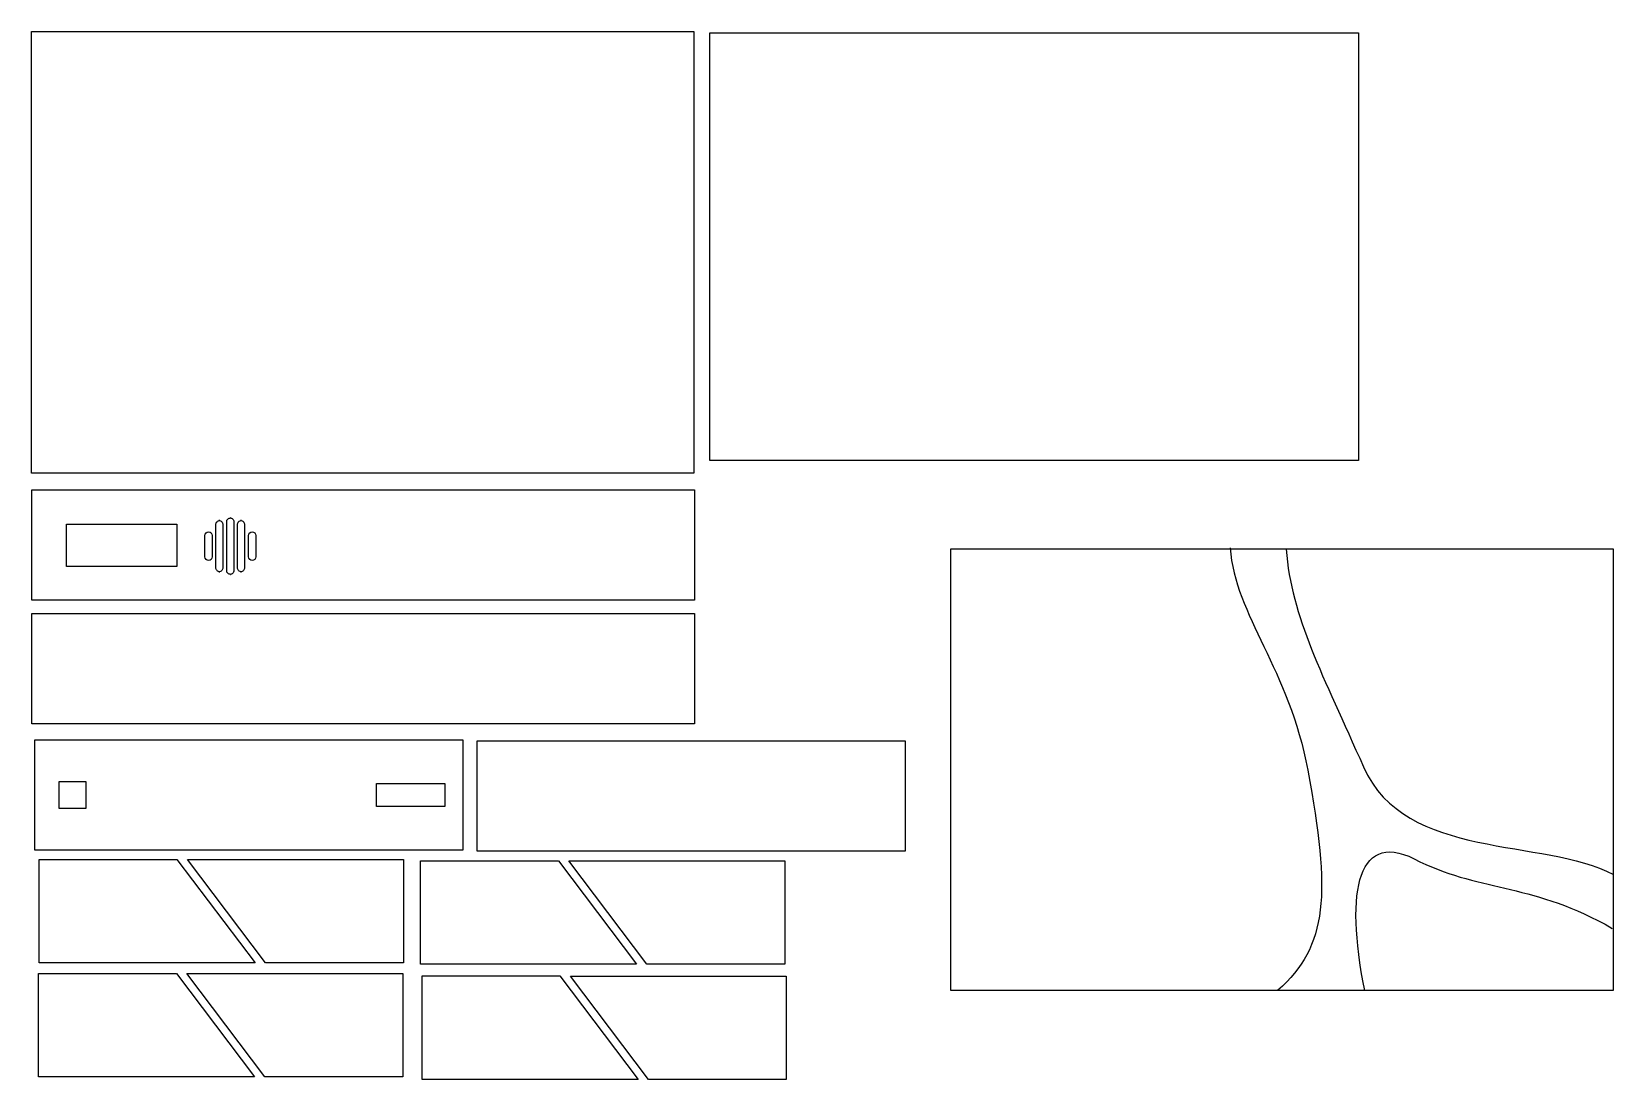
# Model space of a CAD drawing. Extents: x 0.8 to 29.5, y 76.2 to 95.2.
import ezdxf

# ---------------------------------------------------------------- set-up
doc = ezdxf.new("R2010")
doc.units = 0
doc.layers.add('Layer_1', color=7, linetype='CONTINUOUS')

msp = doc.modelspace()

# ---------------------------------------------------------------- linework, layer by layer
at = {"layer": 'Layer_1', "color": 7}
for points in [[(0.825851, 95.196274), (12.813859, 95.196274), (12.813859, 87.208264), (0.825851, 87.208264)], [(13.102978, 95.175407), (24.8413, 95.175407), (24.8413, 87.437085), (13.102978, 87.437085)], [(0.830625, 86.902531), (12.824631, 86.902531), (12.824631, 84.908524), (0.830625, 84.908524)], [(1.455312, 86.285522), (3.451107, 86.285522), (3.451107, 85.519727), (1.455312, 85.519727)], [(4.235112, 86.351146)], [(4.425036, 86.396694)], [(4.626853, 86.351146)], [(4.029181, 86.146289)], [(4.029181, 86.146289)], [(4.818959, 86.146289)], [(4.818959, 86.146289)], [(4.029181, 85.625884)], [(4.818959, 85.625884)], [(17.463566, 85.835535), (29.451575, 85.835535), (29.451575, 77.847526), (17.463566, 77.847526)], [(0.830553, 84.664663), (12.82456, 84.664663), (12.82456, 82.670655), (0.830553, 82.670655)], [(0.885138, 82.38094), (8.630321, 82.38094), (8.630321, 80.385756), (0.885138, 80.385756)], [(8.891489, 82.364452), (16.636673, 82.364452), (16.636673, 80.369268), (8.891489, 80.369268)], [(1.322153, 81.626756), (1.808966, 81.626756), (1.808966, 81.139942), (1.322153, 81.139942)], [(7.066733, 81.591464), (8.302967, 81.591464), (8.302967, 81.175231), (7.066733, 81.175231)], [(4.870508, 78.344875), (0.96189, 78.344875), (0.96189, 80.215126), (3.456085, 80.215126)], [(3.646305, 80.214854), (7.554922, 80.214854), (7.554922, 78.344603), (5.060727, 78.344603)], [(11.773662, 78.319533), (7.865044, 78.319533), (7.865044, 80.189785), (10.359239, 80.189785)], [(10.549458, 80.189513), (14.458076, 80.189513), (14.458076, 78.319262), (11.963881, 78.319262)], [(4.859513, 76.280809), (0.950895, 76.280809), (0.950895, 78.15106), (3.44509, 78.15106)], [(3.635309, 78.150788), (7.543927, 78.150788), (7.543927, 76.280537), (5.049732, 76.280537)], [(11.801461, 76.237946), (7.892843, 76.237946), (7.892843, 78.108198), (10.387038, 78.108198)], [(10.577257, 78.107926), (14.485876, 78.107926), (14.485876, 76.237675), (11.99168, 76.237675)]]:
    msp.add_lwpolyline(points, close=True, dxfattribs=at)
for points in [[(4.158844, 85.497295), (4.158844, 86.274878)], [(4.235112, 86.351146), (4.212672, 86.351146)], [(4.28894, 86.274878), (4.28894, 85.497295)], [(4.356606, 85.443908), (4.356606, 86.328264)], [(4.425036, 86.396694), (4.418048, 86.396694)], [(4.486477, 86.328264), (4.486477, 85.443908)], [(4.550585, 85.497295), (4.550585, 86.274878)], [(4.626853, 86.351146), (4.604414, 86.351146)], [(4.680681, 86.274878), (4.680681, 85.497295)], [(3.963539, 85.691526), (3.963539, 86.080647)], [(4.094824, 86.080647), (4.094824, 85.691526)], [(4.753317, 85.691526), (4.753317, 86.080647)], [(4.884602, 86.080647), (4.884602, 85.691526)], [(4.212672, 85.421027), (4.235112, 85.421027)], [(4.418048, 85.375479), (4.425036, 85.375479)], [(4.604414, 85.421027), (4.626853, 85.421027)]]:
    msp.add_lwpolyline(points, dxfattribs=at)
for points in [[(4.158844, 86.274878), (4.158844, 86.295105), (4.166879, 86.314504), (4.181182, 86.328807)], [(4.181182, 86.328807), (4.195485, 86.34311), (4.214884, 86.351146), (4.235112, 86.351146)], [(4.212672, 86.351146), (4.2329, 86.351146), (4.252299, 86.34311), (4.266602, 86.328807)], [(4.266602, 86.328807), (4.280905, 86.314504), (4.28894, 86.295105), (4.28894, 86.274878)], [(4.356606, 86.328264), (4.356606, 86.346413), (4.363815, 86.363818), (4.376648, 86.376652)], [(4.376648, 86.376652), (4.389482, 86.389485), (4.406887, 86.396694), (4.425036, 86.396694)], [(4.418048, 86.396694), (4.436196, 86.396694), (4.453602, 86.389485), (4.466435, 86.376652)], [(4.466435, 86.376652), (4.479268, 86.363818), (4.486477, 86.346413), (4.486477, 86.328264)], [(4.550585, 86.274878), (4.550585, 86.295105), (4.558621, 86.314504), (4.572924, 86.328807)], [(4.572924, 86.328807), (4.587227, 86.34311), (4.606626, 86.351146), (4.626853, 86.351146)], [(4.604414, 86.351146), (4.624641, 86.351146), (4.64404, 86.34311), (4.658343, 86.328807)], [(4.658343, 86.328807), (4.672646, 86.314504), (4.680681, 86.295105), (4.680681, 86.274878)], [(3.963539, 86.080647), (3.963539, 86.098056), (3.970455, 86.114752), (3.982765, 86.127063)], [(3.982765, 86.127063), (3.995076, 86.139373), (4.011772, 86.146289), (4.029181, 86.146289)], [(4.029181, 86.146289), (4.046591, 86.146289), (4.063287, 86.139373), (4.075598, 86.127063)], [(4.075598, 86.127063), (4.087908, 86.114752), (4.094824, 86.098056), (4.094824, 86.080647)], [(4.753317, 86.080647), (4.753317, 86.098056), (4.760233, 86.114752), (4.772543, 86.127063)], [(4.772543, 86.127063), (4.784854, 86.139373), (4.80155, 86.146289), (4.818959, 86.146289)], [(4.818959, 86.146289), (4.836369, 86.146289), (4.853065, 86.139373), (4.865376, 86.127063)], [(4.865376, 86.127063), (4.877686, 86.114752), (4.884602, 86.098056), (4.884602, 86.080647)], [(3.982765, 85.64511), (3.970455, 85.65742), (3.963539, 85.674117), (3.963539, 85.691526)], [(4.029181, 85.625884), (4.011772, 85.625884), (3.995076, 85.6328), (3.982765, 85.64511)], [(4.075598, 85.64511), (4.063287, 85.6328), (4.046591, 85.625884), (4.029181, 85.625884)], [(4.094824, 85.691526), (4.094824, 85.674117), (4.087908, 85.65742), (4.075598, 85.64511)], [(4.772543, 85.64511), (4.760233, 85.65742), (4.753317, 85.674117), (4.753317, 85.691526)], [(4.818959, 85.625884), (4.80155, 85.625884), (4.784854, 85.6328), (4.772543, 85.64511)], [(4.865376, 85.64511), (4.853065, 85.6328), (4.836369, 85.625884), (4.818959, 85.625884)], [(4.884602, 85.691526), (4.884602, 85.674117), (4.877686, 85.65742), (4.865376, 85.64511)], [(22.517124, 85.854919), (22.614786, 84.624633), (23.584519, 83.663397), (23.925508, 81.82999)], [(23.531733, 85.830064), (23.629395, 84.599778), (24.200846, 83.547637), (24.931516, 81.89348)], [(4.181182, 85.443365), (4.166879, 85.457668), (4.158844, 85.477067), (4.158844, 85.497295)], [(4.235112, 85.421027), (4.214884, 85.421027), (4.195485, 85.429062), (4.181182, 85.443365)], [(4.266602, 85.443365), (4.252299, 85.429062), (4.2329, 85.421027), (4.212672, 85.421027)], [(4.28894, 85.497295), (4.28894, 85.477067), (4.280905, 85.457668), (4.266602, 85.443365)], [(4.376648, 85.395521), (4.363815, 85.408354), (4.356606, 85.42576), (4.356606, 85.443908)], [(4.425036, 85.375479), (4.406887, 85.375479), (4.389482, 85.382688), (4.376648, 85.395521)], [(4.466435, 85.395521), (4.453602, 85.382688), (4.436196, 85.375479), (4.418048, 85.375479)], [(4.486477, 85.443908), (4.486477, 85.42576), (4.479268, 85.408354), (4.466435, 85.395521)], [(4.572924, 85.443365), (4.558621, 85.457668), (4.550585, 85.477067), (4.550585, 85.497295)], [(4.626853, 85.421027), (4.606626, 85.421027), (4.587227, 85.429062), (4.572924, 85.443365)], [(4.658343, 85.443365), (4.64404, 85.429062), (4.624641, 85.421027), (4.604414, 85.421027)], [(4.680681, 85.497295), (4.680681, 85.477067), (4.672646, 85.457668), (4.658343, 85.443365)], [(24.931516, 81.89348), (25.686499, 80.184281), (28.195407, 80.619139), (29.455223, 79.943219)], [(23.925508, 81.82999), (24.339073, 79.606361), (24.290519, 78.639535), (23.382474, 77.851347)], [(24.954511, 77.848223), (24.58968, 79.679105), (24.830869, 80.806321), (25.951642, 80.176516)], [(25.951642, 80.176516), (27.111326, 79.625076), (28.009954, 79.782557), (29.436335, 78.970314)]]:
    msp.add_open_spline(points, degree=3, dxfattribs=at)

doc.saveas('drawing.dxf')
